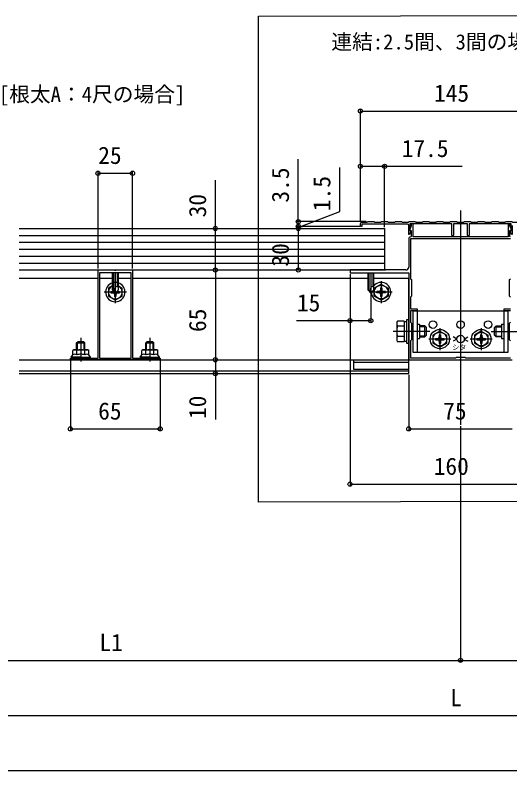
# Model space of a CAD drawing. Units: millimetres, scale not verified. Extents: x -875 to 875, y -1300 to 1294.
# Drawn here: x -337 to 21, y -568 to -21 of the extents above; entities that cross this region are included whole.
import ezdxf
from ezdxf.enums import TextEntityAlignment as Align

# ---------------------------------------------------------------- set-up
doc = ezdxf.new("R2010")
doc.units = ezdxf.units.MM
doc.header["$LTSCALE"] = 8
for name, color, linetype in [('0-2_USER1', 3, 'Continuous'), ('0-3_YKK_11', 7, 'Continuous'), ('0-4_YKK_12', 2, 'Continuous'), ('0-5_YKK_13', 4, 'Continuous'), ('0-6_YKK_D', 6, 'Continuous'), ('0-8_YSS_K', 3, 'Continuous')]:
    doc.layers.add(name, color=color, linetype=linetype)
doc.styles.add('ＭＳ ゴシック', font='')
doc.styles.get('ＭＳ ゴシック').set_extended_font_data('MS Gothic')

msp = doc.modelspace()

# ---------------------------------------------------------------- linework, layer by layer
at = {"layer": '0-2_USER1'}
msp.add_lwpolyline([(-160.614, -22.097), (147.884, -21.374), (147.884, -373.118), (-160.614, -373.841)], close=True, dxfattribs=at)
at = {"layer": '0-3_YKK_11'}
msp.add_line((-51.9, -183.4), (-51.9, -203.8), dxfattribs=at)
for points in [[(-52.9, -172.6), (-85.9, -172.6), (-85.9, -174.3), (-86.9, -174.3), (-86.9, -172.1)], [(-85.9, -171.1), (-82.05, -171.1), (-81.75, -170.8), (-77.05, -170.8), (-76.75, -171.1), (-72.05, -171.1), (-71.75, -170.8), (-67.05, -170.8), (-66.75, -171.1), (-62.05, -171.1), (-61.75, -170.8), (-57.05, -170.8), (-56.75, -171.1), (-52.05, -171.1), (-51.75, -170.8), (-47.05, -170.8), (-46.75, -171.1), (-42.05, -171.1), (-41.75, -170.8), (-37.05, -170.8), (-36.75, -171.1), (-32.05, -171.1), (-31.75, -170.8), (-27.05, -170.8), (-26.75, -171.1), (-22.05, -171.1), (-21.75, -170.8), (-17.05, -170.8), (-16.75, -171.1), (-12.05, -171.1), (-11.75, -170.8), (-7.05, -170.8), (-6.75, -171.1), (-2.05, -171.1), (-1.75, -170.8), (2.95, -170.8), (3.25, -171.1), (7.95, -171.1), (8.25, -170.8), (12.95, -170.8)], [(-20.7, -180.65), (-20.7, -172.3), (-51, -172.3), (-51, -177.5), (-50.415, -177.713), (-51.302, -180.147), (-51.9, -180.042), (-51.9, -173.6)], [(20, -181.8), (-48.8, -181.8), (-48.8, -172.3), (-50.2, -172.3), (-50.2, -173.8), (-51.2, -176.547), (-51.2, -177.3), (-50.2, -177.3), (-50.2, -181.511), (-50.468, -181.809)], [(-9.4, -180.65), (-9.4, -172.3), (-19.4, -172.3), (-19.4, -180.65)], [(23.1, -173.6), (23.1, -180.042), (22.502, -180.147), (21.615, -177.713), (22.2, -177.5), (22.2, -172.3), (-8.1, -172.3), (-8.1, -180.65)], [(12.95, -170.8), (13.25, -171.1), (17.95, -171.1), (18.25, -170.8), (22.95, -170.8), (23.25, -171.1), (27.95, -171.1), (28.25, -170.8), (32.95, -170.8), (33.25, -171.1), (37.95, -171.1), (38.25, -170.8), (42.95, -170.8), (43.25, -171.1), (47.95, -171.1), (48.25, -170.8), (52.95, -170.8), (53.25, -171.1), (57.1, -171.1)], [(21.668, -181.809), (21.4, -181.511), (21.4, -177.3), (22.4, -177.3), (22.4, -176.547), (21.4, -173.8), (21.4, -172.3), (20, -172.3), (20, -181.8)], [(21.8, -183.3), (-50.6, -183.3), (-50.6, -212.1), (-49.9, -212.8), (-49.9, -224.8), (-50.6, -225.5), (-50.6, -234), (-45.9, -234), (-45.9, -235.3), (-50.6, -235.3), (-50.6, -243.6), (-49.9, -244.3), (-49.9, -256.3), (-50.6, -257), (-50.6, -269.5), (-18.1, -269.5), (-17.4, -268.8), (-11.4, -268.8), (-10.7, -269.5), (21.8, -269.5)], [(-53.9, -205.8), (-68.729, -205.8), (-68.921, -205.943), (-69.879, -205.943), (-70.071, -205.8), (-94.4, -205.8), (-94.4, -207.8), (-51.9, -207.8), (-51.9, -218.342), (-51.78, -218.525), (-51.78, -219.075), (-51.9, -219.258), (-51.9, -249.842), (-51.78, -250.025), (-51.78, -250.575), (-51.9, -250.758), (-51.9, -270.8), (-14.858, -270.8), (-14.675, -270.68), (-14.125, -270.68), (-13.942, -270.8), (23.1, -270.8)], [(21.8, -225.5), (21.1, -224.8), (21.1, -212.8), (21.8, -212.1)], [(21.8, -235.3), (17.1, -235.3), (17.1, -234), (21.8, -234)], [(21.8, -257), (21.1, -256.3), (21.1, -244.3), (21.8, -243.6)]]:
    msp.add_lwpolyline(points, dxfattribs=at)
for points in [[(-231.9, -270.8), (-296.9, -270.8), (-296.9, -269.6), (-289.858, -269.6), (-289.675, -269.72), (-289.125, -269.72), (-288.942, -269.6), (-276.9, -269.6), (-276.9, -205.8), (-264.858, -205.8), (-264.675, -205.92), (-264.125, -205.92), (-263.942, -205.8), (-251.9, -205.8), (-251.9, -269.6), (-239.858, -269.6), (-239.675, -269.72), (-239.125, -269.72), (-238.942, -269.6), (-231.9, -269.6)], [(-275.9, -207.8), (-275.9, -269.6), (-252.9, -269.6), (-252.9, -207.8)]]:
    msp.add_lwpolyline(points, close=True, dxfattribs=at)
for centre, radius, start, end in [((-85.9, -172.1), 1, 90.00001, 179.99999), ((-52.9, -173.6), 1, 0.00001, 89.99999), ((-50.3, -183.4), 1.6, 96.04232, 180), ((-20.05, -180.65), 0.65, 179.99999, 0.00001), ((-8.75, -180.65), 0.65, 179.99999, 0.00001), ((-53.9, -203.8), 2, 270.00001, 359.99999)]:
    msp.add_arc(centre, radius, start, end, dxfattribs=at)
at = {"layer": '0-4_YKK_12'}
for p, q in [((-14.4, -162.799), (-14.4, -317.8)), ((-333.95, -211.8), (-276.9, -211.8)), ((-275.9, -211.8), (-266.4, -211.8)), ((-262.4, -211.8), (-252.9, -211.8)), ((-251.9, -211.8), (-81.4, -211.8)), ((-77.4, -211.8), (-51.9, -211.8)), ((-51.9, -280.8), (-51.9, -211.8)), ((-51.9, -270.8), (-51.9, -258.8)), ((-333.95, -270.8), (-51.9, -270.8)), ((-51.9, -272.8), (-91.912, -272.8)), ((-91.9, -270.8), (-91.9, -277.5)), ((-333.95, -278.8), (-51.9, -278.8)), ((-91.9, -277.5), (-51.9, -277.5)), ((-333.95, -280.8), (-51.9, -280.8))]:
    msp.add_line(p, q, dxfattribs=at)
at = {"layer": '0-5_YKK_13'}
for p, q in [((-333.95, -175.8), (-69.4, -175.8)), ((-69.4, -175.8), (-69.4, -205.8)), ((-333.95, -180.8), (-69.4, -180.8)), ((-333.95, -185.8), (-69.4, -185.8)), ((-333.95, -190.8), (-69.4, -190.8)), ((-333.95, -195.8), (-69.4, -195.8)), ((-333.95, -200.8), (-69.4, -200.8)), ((-333.95, -205.8), (-69.4, -205.8)), ((-266.4, -220.5), (-266.4, -207.8)), ((-265.8, -207.8), (-265.8, -220.1)), ((-264.4, -207.8), (-264.4, -224.634)), ((-263, -207.8), (-263, -217.7)), ((-262.4, -207.8), (-262.4, -220.5)), ((-81.4, -220.5), (-81.4, -207.8)), ((-80.8, -207.8), (-80.8, -220.1)), ((-79.4, -207.8), (-79.4, -224.634)), ((-78, -207.8), (-78, -217.7)), ((-77.4, -207.8), (-77.4, -220.5)), ((-266.4, -217.205), (-269.4, -218.937)), ((-264.4, -213.8), (-264.4, -229.8)), ((-263.067, -217.7), (-262.4, -217.7)), ((-262.4, -217.205), (-259.4, -218.937)), ((-78.067, -217.7), (-77.4, -217.7)), ((-71.9, -216.05), (-76.9, -218.937)), ((-72.4, -218.65), (-72.4, -220.3)), ((-72.4, -218.65), (-71.4, -218.65)), ((-71.9, -213.8), (-71.9, -229.8)), ((-71.9, -216.05), (-66.9, -218.937)), ((-71.4, -218.65), (-71.4, -220.3)), ((-256.4, -221.8), (-272.4, -221.8)), ((-269.4, -218.937), (-269.4, -224.663)), ((-267.55, -221.3), (-265.9, -221.3)), ((-267.55, -221.3), (-267.55, -222.3)), ((-267.55, -222.3), (-265.9, -222.3)), ((-266.4, -219.5), (-264.4, -221.5)), ((-266.4, -220.5), (-264.4, -222.5)), ((-264.9, -223.3), (-264.9, -224.95)), ((-264.4, -222.5), (-264.4, -219.033)), ((-262.4, -220.5), (-264.4, -222.5)), ((-263.9, -223.3), (-263.9, -224.95)), ((-262.9, -221.3), (-261.25, -221.3)), ((-262.9, -222.3), (-261.25, -222.3)), ((-261.25, -222.3), (-261.25, -221.3)), ((-259.4, -224.663), (-259.4, -218.937)), ((-81.4, -219.5), (-79.4, -221.5)), ((-81.4, -220.5), (-79.4, -222.5)), ((-63.9, -221.8), (-79.9, -221.8)), ((-79.4, -222.5), (-79.4, -219.033)), ((-77.4, -220.5), (-79.4, -222.5)), ((-76.9, -224.663), (-76.9, -218.937)), ((-73.4, -221.3), (-75.05, -221.3)), ((-75.05, -222.3), (-75.05, -221.3)), ((-73.4, -222.3), (-75.05, -222.3)), ((-72.4, -223.3), (-72.4, -224.95)), ((-71.4, -223.3), (-71.4, -224.95)), ((-68.75, -221.3), (-70.4, -221.3)), ((-68.75, -222.3), (-70.4, -222.3)), ((-68.75, -221.3), (-68.75, -222.3)), ((-66.9, -218.937), (-66.9, -224.663)), ((-264.4, -227.55), (-269.4, -224.663)), ((-264.9, -224.95), (-263.9, -224.95)), ((-264.4, -227.55), (-259.4, -224.663)), ((-71.9, -227.55), (-76.9, -224.663)), ((-71.4, -224.95), (-72.4, -224.95)), ((-71.9, -227.55), (-66.9, -224.663)), ((-48.9, -235.3), (20.1, -235.3)), ((-45.7, -235.3), (-45.7, -265.3)), ((16.9, -235.3), (16.9, -265.3)), ((20.1, -265.3), (20.1, -235.3)), ((-60.6, -243.8), (-60.019, -242.794)), ((-60.6, -243.8), (-60.6, -256.8)), ((-55.1, -242.794), (-60.019, -242.794)), ((-55.1, -242.794), (-55.1, -257.806)), ((-53.5, -243.25), (-55.1, -243.25)), ((-45.7, -245.1), (-44.1, -245.1)), ((-44.1, -245.1), (-44.1, -255.5)), ((15.3, -245.1), (15.3, -255.5)), ((15.3, -245.1), (16.9, -245.1)), ((-36.6, -250.3), (-63.1, -250.3)), ((-55.1, -246.547), (-60.019, -246.547)), ((-55.1, -246.3), (-55.1, -254.3)), ((-48.9, -246.3), (-49.9, -246.3)), ((-40.3, -246.3), (-44.1, -246.3)), ((-39.652, -246.948), (-44.1, -246.948)), ((-40.3, -254.3), (-40.3, -246.3)), ((-39.1, -247.5), (-40.3, -246.3)), ((-39.1, -253.1), (-39.1, -247.5)), ((-29.4, -250.05), (-34.4, -252.937)), ((-29.4, -247.8), (-29.4, -263.8)), ((-29.4, -250.05), (-24.4, -252.937)), ((0.6, -250.05), (-4.4, -252.937)), ((0.6, -247.8), (0.6, -263.8)), ((0.6, -250.05), (5.6, -252.937)), ((7.8, -250.3), (34.3, -250.3)), ((10.3, -247.5), (11.5, -246.3)), ((10.3, -253.1), (10.3, -247.5)), ((10.852, -246.948), (15.3, -246.948)), ((11.5, -246.3), (15.3, -246.3)), ((11.5, -254.3), (11.5, -246.3)), ((20.1, -246.3), (21.1, -246.3)), ((-289.4, -255), (-289.4, -272.1)), ((-239.4, -255), (-239.4, -272.1)), ((-60.6, -256.8), (-60.019, -257.806)), ((-55.1, -254.053), (-60.019, -254.053)), ((-48.9, -254.3), (-49.9, -254.3)), ((-45.7, -255.5), (-44.1, -255.5)), ((-39.652, -253.652), (-44.1, -253.652)), ((-44.1, -254.3), (-40.3, -254.3)), ((-39.1, -253.1), (-40.3, -254.3)), ((-21.4, -255.8), (-37.4, -255.8)), ((-34.4, -252.937), (-34.4, -258.663)), ((-32.55, -255.3), (-30.9, -255.3)), ((-32.55, -255.3), (-32.55, -256.3)), ((-32.55, -256.3), (-30.9, -256.3)), ((-29.9, -252.65), (-29.9, -254.3)), ((-28.9, -252.65), (-29.9, -252.65)), ((-28.9, -252.65), (-28.9, -254.3)), ((-27.9, -255.3), (-26.25, -255.3)), ((-27.9, -256.3), (-26.25, -256.3)), ((-26.25, -256.3), (-26.25, -255.3)), ((-24.4, -258.663), (-24.4, -252.937)), ((-17.15, -255.8), (-19.748, -254.3)), ((-17.15, -255.8), (-19.748, -257.3)), ((-11.65, -255.8), (-9.052, -254.3)), ((-11.65, -255.8), (-9.052, -257.3)), ((8.6, -255.8), (-7.4, -255.8)), ((-4.4, -252.937), (-4.4, -258.663)), ((-2.55, -255.3), (-0.9, -255.3)), ((-2.55, -255.3), (-2.55, -256.3)), ((-2.55, -256.3), (-0.9, -256.3)), ((0.1, -252.65), (0.1, -254.3)), ((1.1, -252.65), (0.1, -252.65)), ((1.1, -252.65), (1.1, -254.3)), ((2.1, -255.3), (3.75, -255.3)), ((2.1, -256.3), (3.75, -256.3)), ((3.75, -256.3), (3.75, -255.3)), ((5.6, -258.663), (5.6, -252.937)), ((10.3, -253.1), (11.5, -254.3)), ((10.852, -253.652), (15.3, -253.652)), ((15.3, -254.3), (11.5, -254.3)), ((15.3, -255.5), (16.9, -255.5)), ((20.1, -254.3), (21.1, -254.3)), ((-292.4, -258.5), (-286.4, -258.5)), ((-291.86, -263.6), (-291.86, -257.96)), ((-286.94, -263.6), (-286.94, -257.96)), ((-242.4, -258.5), (-236.4, -258.5)), ((-241.86, -263.6), (-241.86, -257.96)), ((-236.94, -263.6), (-236.94, -257.96)), ((-55.1, -257.806), (-60.019, -257.806)), ((-55.1, -257.35), (-53.5, -257.35)), ((-29.4, -261.55), (-34.4, -258.663)), ((-29.9, -257.3), (-29.9, -258.95)), ((-29.9, -258.95), (-28.9, -258.95)), ((-29.4, -261.55), (-24.4, -258.663)), ((-28.9, -257.3), (-28.9, -258.95)), ((0.6, -261.55), (-4.4, -258.663)), ((0.1, -257.3), (0.1, -258.95)), ((0.1, -258.95), (1.1, -258.95)), ((0.6, -261.55), (5.6, -258.663)), ((1.1, -257.3), (1.1, -258.95)), ((-296.4, -268.8), (-295.174, -267.2)), ((-294.4, -263.6), (-295.174, -264.047)), ((-295.174, -267.2), (-295.174, -264.047)), ((-294.4, -263.6), (-284.4, -263.6)), ((-292.287, -267.2), (-292.287, -264.047)), ((-286.513, -267.2), (-286.513, -264.047)), ((-284.4, -263.6), (-283.626, -264.047)), ((-283.626, -267.2), (-283.626, -264.047)), ((-282.4, -268.8), (-283.626, -267.2)), ((-246.4, -268.8), (-245.174, -267.2)), ((-244.4, -263.6), (-245.174, -264.047)), ((-245.174, -267.2), (-245.174, -264.047)), ((-244.4, -263.6), (-234.4, -263.6)), ((-242.287, -267.2), (-242.287, -264.047)), ((-236.513, -267.2), (-236.513, -264.047)), ((-234.4, -263.6), (-233.626, -264.047)), ((-233.626, -267.2), (-233.626, -264.047)), ((-232.4, -268.8), (-233.626, -267.2)), ((-296.4, -268.8), (-296.4, -269.6)), ((-289.4, -268.8), (-296.4, -268.8)), ((-296.4, -269.6), (-282.4, -269.6)), ((-289.4, -268.8), (-282.4, -268.8)), ((-282.4, -269.6), (-282.4, -268.8)), ((-246.4, -268.8), (-246.4, -269.6)), ((-239.4, -268.8), (-246.4, -268.8)), ((-246.4, -269.6), (-232.4, -269.6)), ((-239.4, -268.8), (-232.4, -268.8)), ((-232.4, -269.6), (-232.4, -268.8))]:
    msp.add_line(p, q, dxfattribs=at)
for points in [[(-48.9, -235.3), (-48.9, -265.3), (20.1, -265.3)], [(-292.4, -263.6), (-292.4, -258.5), (-291.4, -257.5), (-287.4, -257.5)], [(-286.4, -263.6), (-286.4, -258.5), (-287.4, -257.5)], [(-242.4, -263.6), (-242.4, -258.5), (-241.4, -257.5), (-237.4, -257.5)], [(-236.4, -263.6), (-236.4, -258.5), (-237.4, -257.5)]]:
    msp.add_lwpolyline(points, dxfattribs=at)
msp.add_lwpolyline([(-51.9, -258.8), (-51.9, -241.8), (-53.5, -241.8), (-53.5, -258.8)], close=True, dxfattribs=at)
for centre, radius in [((-71.9, -221.8), 5), ((-34.4, -245.3), 2.75), ((-14.4, -245.3), 2.75), ((5.6, -245.3), 2.75), ((-29.4, -255.8), 7), ((-29.4, -255.8), 5), ((0.6, -255.8), 7), ((0.6, -255.8), 5), ((-14.4, -255.8), 2.75)]:
    msp.add_circle(centre, radius, dxfattribs=at)
for centre, radius, start, end in [((-264.4, -221.8), 7, 106.60155, 73.39845), ((-264.4, -221.8), 5, 113.57818, 66.42182), ((-264.4, -221.8), 7, 78.46304, 101.53696), ((-263.067, -219.033), 1.333, 90, 180), ((-78.067, -219.033), 1.333, 90, 180), ((-71.9, -221.8), 7, 181.61448, 141.78679), ((-265.9, -220.3), 1, 270, 285.33191), ((-265.9, -223.3), 1, 0, 90), ((-262.9, -223.3), 1, 90, 180), ((-262.9, -220.3), 1, 254.66809, 270), ((-73.4, -220.3), 1, 270, 0), ((-73.4, -223.3), 1, 0, 90), ((-70.4, -220.3), 1, 180, 270), ((-70.4, -223.3), 1, 90, 180), ((-57.277, -244.671), 3.323, 145.61575, 214.38425), ((-48.181, -250.3), 12.419, 162.41205, 197.58795), ((-57.277, -255.929), 3.323, 145.61575, 214.38425), ((-30.9, -254.3), 1, 270, 0), ((-30.9, -257.3), 1, 0, 90), ((-27.9, -254.3), 1, 180, 270), ((-27.9, -257.3), 1, 90, 180), ((-0.9, -254.3), 1, 270, 0), ((-0.9, -257.3), 1, 0, 90), ((2.1, -254.3), 1, 180, 270), ((2.1, -257.3), 1, 90, 180), ((-293.73, -266.156), 2.556, 55.61575, 124.38425), ((-293.73, -269.309), 2.556, 55.61575, 124.38425), ((-289.4, -273.153), 9.553, 90, 107.58795), ((-289.4, -276.307), 9.553, 90, 107.58795), ((-289.4, -273.153), 9.553, 72.41205, 90), ((-289.4, -276.307), 9.553, 72.41205, 90), ((-285.07, -266.156), 2.556, 55.61575, 124.38425), ((-285.07, -269.309), 2.556, 55.61575, 124.38425), ((-243.73, -266.156), 2.556, 55.61575, 124.38425), ((-243.73, -269.309), 2.556, 55.61575, 124.38425), ((-239.4, -273.153), 9.553, 90, 107.58795), ((-239.4, -276.307), 9.553, 90, 107.58795), ((-239.4, -273.153), 9.553, 72.41205, 90), ((-239.4, -276.307), 9.553, 72.41205, 90), ((-235.07, -266.156), 2.556, 55.61575, 124.38425), ((-235.07, -269.309), 2.556, 55.61575, 124.38425)]:
    msp.add_arc(centre, radius, start, end, dxfattribs=at)
for centre, major_axis, start_param, end_param in [((-294.9, -268.8), (1.5, 0), 3.1415927, 4.712389), ((-283.9, -268.8), (-1.5, 0), 1.5707963, 3.1415927), ((-244.9, -268.8), (1.5, 0), 3.1415927, 4.712389), ((-233.9, -268.8), (-1.5, 0), 1.5707963, 3.1415927)]:
    msp.add_ellipse(centre, major_axis=major_axis, ratio=0.533333, start_param=start_param, end_param=end_param, dxfattribs=at)
at = {"layer": '0-6_YKK_D'}
for p, q in [((-86.9, -170.1), (-86.9, -89.8)), ((-86.9, -90.8), (58.1, -90.8)), ((-131.9, -170.8), (-131.9, -125.561)), ((-86.9, -170.1), (-86.9, -129.8)), ((-69.4, -174.8), (-69.4, -129.8)), ((-276.9, -204.8), (-276.9, -134.8)), ((-276.9, -135.8), (-251.9, -135.8)), ((-251.9, -204.8), (-251.9, -134.8)), ((-131.9, -174.3), (-131.9, -168.3)), ((-82.75, -170.8), (-132.9, -170.8)), ((-87.4, -174.3), (-132.9, -174.3)), ((-87.4, -174.3), (-132.9, -174.3)), ((-131.9, -174.3), (-131.9, -170.8)), ((-131.9, -174.3), (-131.9, -180.3)), ((-131.9, -175.8), (-131.9, -174.3)), ((-131.9, -175.8), (-131.9, -174.3)), ((-225.58, -175.8), (-190.9, -175.8)), ((-129.059, -175.8), (-132.9, -175.8)), ((-129.059, -175.8), (-132.9, -175.8)), ((-131.9, -175.8), (-131.9, -181.8)), ((-131.9, -175.8), (-131.9, -205.8)), ((-226.102, -205.8), (-190.9, -205.8)), ((-191.9, -205.8), (-191.9, -270.8)), ((-131.815, -205.8), (-132.9, -205.8)), ((-94.4, -208.8), (-94.4, -361.8)), ((-94.4, -208.8), (-94.4, -243.5)), ((-79.4, -224.5), (-79.4, -243.5)), ((-296.9, -271.5), (-296.9, -321.8)), ((-231.9, -271.5), (-231.9, -321.8)), ((-218.757, -270.8), (-190.9, -270.8)), ((-217.182, -280.8), (-190.9, -280.8)), ((-51.9, -281.8), (-51.9, -321.8)), ((-296.9, -320.8), (-231.9, -320.8)), ((-51.9, -320.8), (23.1, -320.8)), ((-14.4, -318.8), (-14.4, -489.3)), ((-14.4, -318.8), (-14.4, -489.3)), ((-94.4, -360.8), (65.6, -360.8)), ((-514.4, -488.3), (-14.4, -488.3)), ((-14.4, -488.3), (485.6, -488.3)), ((-504.4, -528.3), (475.6, -528.3))]:
    msp.add_line(p, q, dxfattribs=at)
for points in [[(-86.9, -130.8), (-69.4, -130.8), (-13.15, -130.8)], [(-131.9, -175.05), (-101.9, -163.594), (-101.9, -131.708)], [(-191.9, -205.8), (-191.9, -175.8), (-191.9, -140.903)], [(-79.4, -242.5), (-94.4, -242.5), (-133.264, -242.5)], [(-191.9, -270.8), (-191.9, -280.8), (-191.9, -314.05)]]:
    msp.add_lwpolyline(points, dxfattribs=at)
for centre in [(-86.9, -90.8), (-86.9, -130.8), (-69.4, -130.8), (-276.9, -135.8), (-251.9, -135.8), (-131.9, -170.8), (-191.9, -175.8), (-131.9, -174.3), (-131.9, -174.3), (-131.9, -175.8), (-131.9, -175.8), (-191.9, -205.8), (-191.9, -205.8), (-131.9, -205.8), (-94.4, -242.5), (-79.4, -242.5), (-191.9, -270.8), (-191.9, -270.8), (-191.9, -280.8), (-296.9, -320.8), (-231.9, -320.8), (-51.9, -320.8), (-94.4, -360.8), (-14.4, -488.3), (-14.4, -488.3)]:
    msp.add_circle(centre, 1.5, dxfattribs=at)
at = {"layer": '0-8_YSS_K'}
msp.add_line((775.687, -568.3), (-796.195, -568.3), dxfattribs=at)

# ---------------------------------------------------------------- texts
at = {"layer": '0-2_USER1', "style": 'ＭＳ ゴシック'}
for s, p in [('連結:2.5間、3間の場合', (-107.938, -49.527)), ('[根太A：4尺の場合]', (-348.705, -87.442))]:
    msp.add_text(s, height=11, dxfattribs=at).set_placement(p, align=Align.BOTTOM_LEFT)
at = {"layer": '0-5_YKK_13', "style": 'ＭＳ ゴシック'}
msp.add_text('シタ', height=3.666, dxfattribs=at).set_placement((-20.437, -264.77), align=Align.BOTTOM_LEFT)
at = {"layer": '0-6_YKK_D', "style": 'ＭＳ ゴシック'}
for s, p in [('145', (-33.622, -87.8)), ('17.5', (-57.008, -127.8)), ('25', (-276.764, -132.8)), ('15', (-132.872, -239.5)), ('65', (-276.812, -317.8)), ('75', (-26.957, -317.8)), ('160', (-33.815, -357.8)), ('L1', (-275.894, -485.3)), ('L', (-21.886, -525.3))]:
    msp.add_text(s, height=12.46, dxfattribs=at).set_placement(p, align=Align.BOTTOM_LEFT)
for s, p in [('3.5', (-134.9, -157.056)), ('1.5', (-104.9, -163.202)), ('30', (-194.9, -167.761)), ('30', (-134.9, -203.357)), ('65', (-194.9, -250.712)), ('10', (-194.9, -313.658))]:
    msp.add_text(s, height=12.46, rotation=90, dxfattribs=at).set_placement(p, align=Align.BOTTOM_LEFT)

doc.saveas('drawing.dxf')
